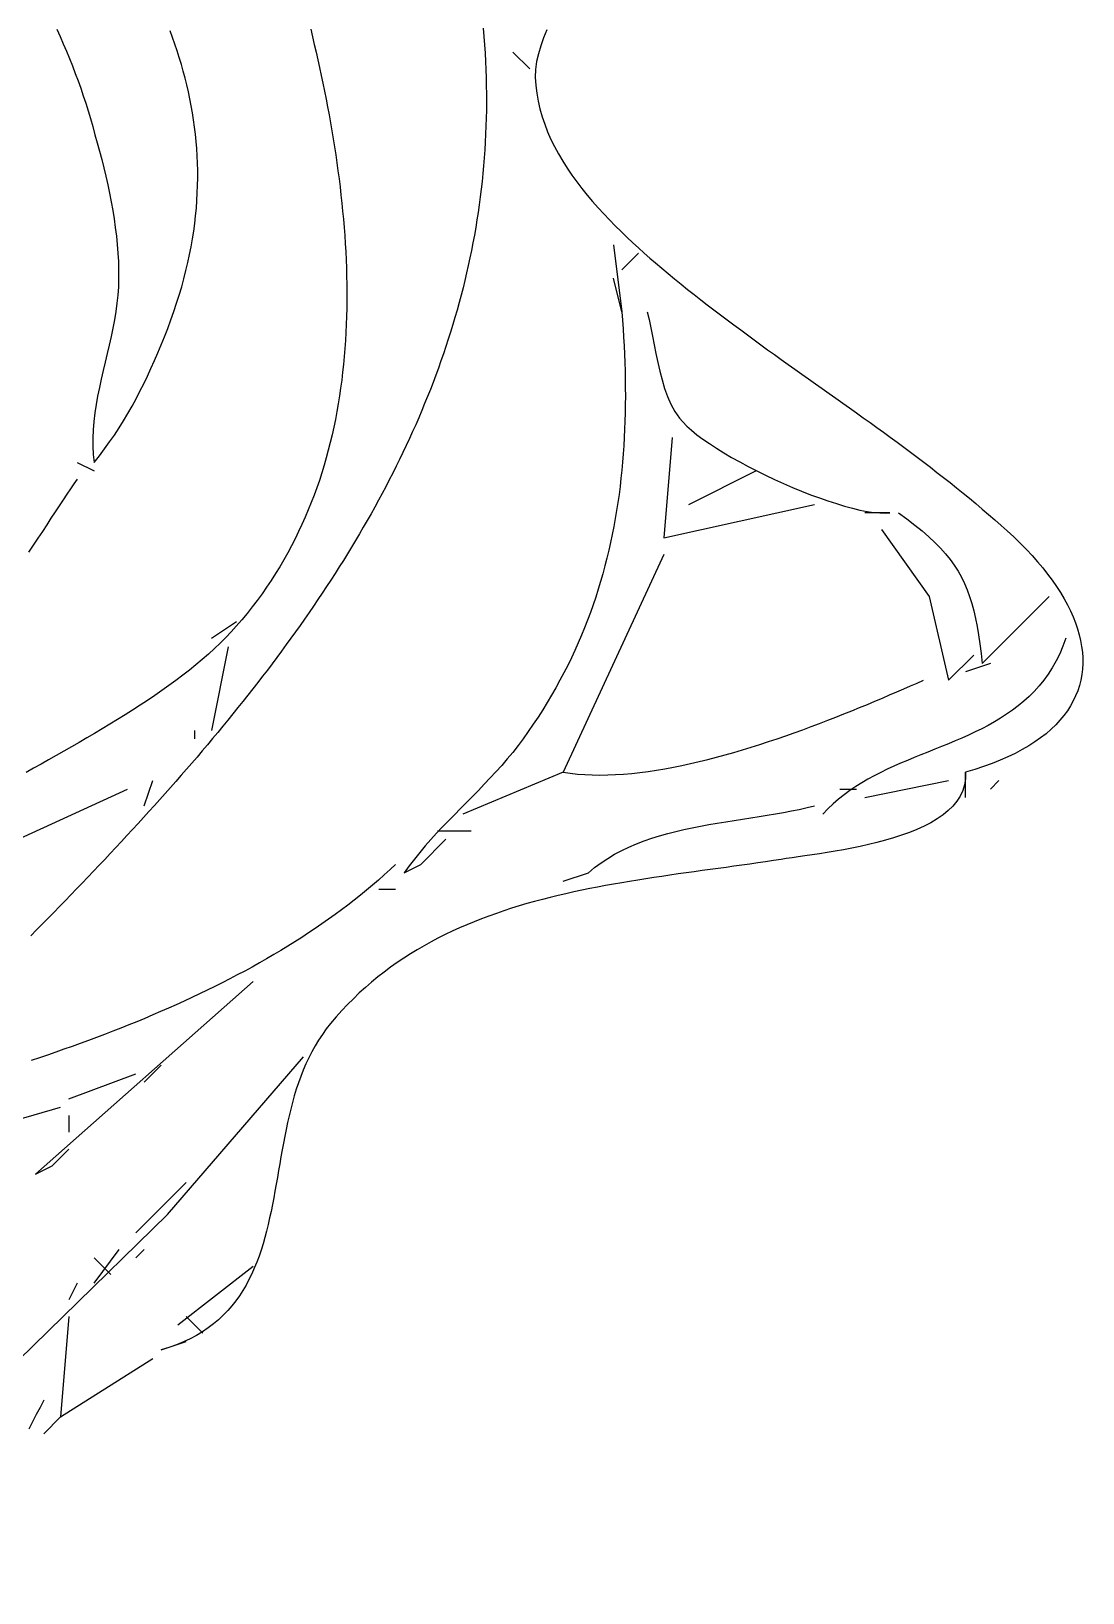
# Model space of a CAD drawing. Header units: millimetres. Extents: x 39 to 722, y 30 to 846.
# Drawn here: x 596 to 721.5, y 73.3 to 259.8 of the extents above; entities that cross this region are included whole.
import ezdxf

# ---------------------------------------------------------------- set-up
doc = ezdxf.new("R2010")
doc.units = ezdxf.units.MM
doc.layers.add('0_0_0', color=3, linetype='Continuous')

msp = doc.modelspace()

# ---------------------------------------------------------------- linework, layer by layer
at = {"layer": '0_0_0'}
for points in [[(629.38, 260.1), (629.6, 259.19), (629.81, 258.27), (630.03, 257.35), (630.23, 256.43), (630.44, 255.5), (630.64, 254.57), (630.83, 253.63), (631.02, 252.7), (631.21, 251.75), (631.39, 250.81), (631.57, 249.86), (631.74, 248.91), (631.9, 247.96), (632.06, 247.01), (632.21, 246.05), (632.36, 245.1), (632.5, 244.14), (632.63, 243.17), (632.76, 242.21), (632.88, 241.25), (632.99, 240.28), (633.1, 239.32), (633.19, 238.35), (633.28, 237.38), (633.36, 236.42), (633.44, 235.45), (633.5, 234.48), (633.56, 233.51), (633.6, 232.55), (633.64, 231.58), (633.67, 230.61), (633.69, 229.65), (633.7, 228.68), (633.69, 227.72), (633.68, 226.75), (633.66, 225.79), (633.63, 224.83), (633.58, 223.87), (633.53, 222.92), (633.46, 221.96), (633.38, 221.01), (633.3, 220.06), (633.19, 219.11), (633.08, 218.17), (632.95, 217.23), (632.82, 216.29), (632.67, 215.35), (632.5, 214.42), (632.32, 213.49), (632.13, 212.56), (631.93, 211.64), (631.71, 210.72), (631.48, 209.81), (631.23, 208.9), (630.97, 208), (630.7, 207.1), (630.41, 206.2), (630.1, 205.31), (629.78, 204.43), (629.44, 203.55), (629.09, 202.67), (628.72, 201.8), (628.34, 200.94), (627.94, 200.08), (627.52, 199.23), (627.09, 198.38), (626.64, 197.55), (626.17, 196.71), (625.69, 195.89), (625.18, 195.07), (624.66, 194.26), (624.12, 193.45), (623.57, 192.66), (622.99, 191.87), (622.4, 191.09), (621.78, 190.31), (621.15, 189.55), (620.5, 188.79), (619.89, 188.11), (619.25, 187.43), (618.58, 186.77), (617.89, 186.11), (617.17, 185.46), (616.43, 184.82), (615.67, 184.18), (614.9, 183.55), (614.1, 182.93), (613.29, 182.31), (612.46, 181.71), (611.62, 181.1), (610.76, 180.51), (609.89, 179.92), (609.01, 179.34), (608.12, 178.76), (607.23, 178.19), (606.32, 177.63), (605.42, 177.07), (604.5, 176.52), (603.58, 175.98), (602.67, 175.44), (601.75, 174.9), (600.83, 174.37), (599.91, 173.85), (599, 173.33), (598.09, 172.82), (597.19, 172.31), (596.29, 171.81), (595.4, 171.31)], [(649.97, 260.2), (650.06, 259.2), (650.13, 258.21), (650.19, 257.23), (650.25, 256.24), (650.29, 255.26), (650.32, 254.29), (650.34, 253.32), (650.36, 252.35), (650.36, 251.38), (650.35, 250.42), (650.33, 249.46), (650.3, 248.5), (650.26, 247.55), (650.22, 246.6), (650.16, 245.66), (650.09, 244.72), (650.02, 243.78), (649.93, 242.84), (649.83, 241.91), (649.73, 240.98), (649.62, 240.06), (649.49, 239.13), (649.36, 238.21), (649.22, 237.3), (649.07, 236.39), (648.91, 235.48), (648.74, 234.57), (648.57, 233.67), (648.38, 232.77), (648.19, 231.87), (647.99, 230.97), (647.78, 230.08), (647.56, 229.19), (647.33, 228.31), (647.09, 227.43), (646.85, 226.55), (646.6, 225.67), (646.34, 224.8), (646.07, 223.92), (645.8, 223.06), (645.51, 222.19), (645.22, 221.33), (644.92, 220.47), (644.62, 219.61), (644.31, 218.76), (643.98, 217.91), (643.66, 217.06), (643.32, 216.21), (642.98, 215.37), (642.63, 214.53), (642.27, 213.69), (641.91, 212.85), (641.54, 212.02), (641.16, 211.19), (640.77, 210.36), (640.38, 209.53), (639.99, 208.71), (639.58, 207.89), (639.17, 207.07), (638.75, 206.26), (638.33, 205.44), (637.9, 204.63), (637.47, 203.82), (637.02, 203.02), (636.58, 202.21), (636.12, 201.41), (635.66, 200.61), (635.2, 199.81), (634.73, 199.02), (634.25, 198.23), (633.77, 197.43), (633.28, 196.65), (632.78, 195.86), (632.29, 195.08), (631.78, 194.29), (631.27, 193.51), (630.76, 192.74), (630.24, 191.96), (629.71, 191.19), (629.18, 190.41), (628.65, 189.64), (628.11, 188.88), (627.57, 188.11), (627.02, 187.35), (626.47, 186.58), (625.91, 185.82), (625.35, 185.06), (624.78, 184.31), (624.21, 183.55), (623.63, 182.8), (623.05, 182.05), (622.47, 181.3), (621.88, 180.55), (621.29, 179.8), (620.7, 179.06), (620.1, 178.32), (619.5, 177.58), (618.89, 176.84), (618.28, 176.1), (617.67, 175.36), (617.05, 174.63), (616.43, 173.89), (615.81, 173.16), (615.19, 172.43), (614.56, 171.7), (613.92, 170.98), (613.29, 170.25), (612.65, 169.53), (612.01, 168.8), (611.37, 168.08), (610.72, 167.36), (610.07, 166.64), (609.42, 165.92), (608.77, 165.21), (608.11, 164.49), (607.45, 163.78), (606.79, 163.07), (606.13, 162.35), (605.46, 161.64), (604.79, 160.93), (604.13, 160.23), (603.45, 159.52), (602.78, 158.81), (602.11, 158.11), (601.43, 157.41), (600.75, 156.7), (600.07, 156), (599.39, 155.3), (598.71, 154.6), (598.03, 153.9), (597.34, 153.2), (596.66, 152.51), (595.97, 151.81)], [(599.06, 260.1), (599.46, 259.23), (599.84, 258.35), (600.22, 257.47), (600.59, 256.58), (600.94, 255.7), (601.28, 254.81), (601.61, 253.92), (601.93, 253.03), (602.24, 252.14), (602.53, 251.24), (602.8, 250.34), (603.08, 249.41), (603.36, 248.45), (603.63, 247.49), (603.91, 246.51), (604.17, 245.53), (604.43, 244.54), (604.68, 243.53), (604.92, 242.53), (605.15, 241.51), (605.37, 240.5), (605.57, 239.48), (605.75, 238.45), (605.92, 237.43), (606.06, 236.4), (606.19, 235.38), (606.29, 234.36), (606.37, 233.34), (606.43, 232.33), (606.45, 231.32), (606.45, 230.32), (606.42, 229.33), (606.35, 228.34), (606.25, 227.36), (606.11, 226.37), (605.95, 225.37), (605.76, 224.37), (605.55, 223.37), (605.32, 222.35), (605.09, 221.34), (604.85, 220.33), (604.61, 219.31), (604.38, 218.29), (604.16, 217.28), (603.95, 216.26), (603.77, 215.25), (603.61, 214.25), (603.49, 213.25), (603.4, 212.25), (603.36, 211.26), (603.36, 210.28), (603.41, 209.31), (603.52, 208.34), (604.17, 209.15), (604.78, 209.96), (605.38, 210.79), (605.95, 211.62), (606.51, 212.47), (607.04, 213.32), (607.55, 214.19), (608.05, 215.07), (608.53, 215.95), (609, 216.85), (609.45, 217.75), (609.89, 218.66), (610.31, 219.58), (610.73, 220.51), (611.13, 221.45), (611.53, 222.39), (611.92, 223.34), (612.32, 224.36), (612.7, 225.36), (613.05, 226.36), (613.38, 227.35), (613.69, 228.34), (613.98, 229.31), (614.24, 230.29), (614.49, 231.25), (614.71, 232.21), (614.92, 233.16), (615.1, 234.1), (615.27, 235.04), (615.41, 235.97), (615.53, 236.89), (615.64, 237.81), (615.73, 238.72), (615.79, 239.63), (615.84, 240.53), (615.87, 241.43), (615.89, 242.32), (615.89, 243.2), (615.86, 244.08), (615.83, 244.95), (615.77, 245.82), (615.7, 246.69), (615.62, 247.54), (615.51, 248.4), (615.4, 249.25), (615.26, 250.09), (615.12, 250.93), (614.95, 251.77), (614.78, 252.6), (614.59, 253.43), (614.38, 254.25), (614.17, 255.07), (613.94, 255.88), (613.69, 256.7), (613.44, 257.5), (613.17, 258.31), (612.89, 259.11), (612.6, 259.91)], [(657.58, 260.03), (657.18, 259.07), (656.84, 258.11), (656.55, 257.16), (656.34, 256.21), (656.22, 255.27), (656.19, 254.34), (656.24, 253.38), (656.35, 252.43), (656.52, 251.49), (656.73, 250.56), (657, 249.64), (657.31, 248.73), (657.66, 247.82), (658.06, 246.93), (658.49, 246.06), (658.96, 245.19), (659.46, 244.34), (659.99, 243.5), (660.55, 242.67), (661.14, 241.86), (661.75, 241.06), (662.38, 240.27), (663.02, 239.51), (663.68, 238.75), (664.35, 238.02), (665.04, 237.3), (665.72, 236.59), (666.42, 235.91), (667.11, 235.24), (667.81, 234.59), (668.5, 233.96), (669.19, 233.34), (669.86, 232.75), (670.53, 232.18), (671.29, 231.53), (672.05, 230.9), (672.82, 230.26), (673.59, 229.64), (674.37, 229.01), (675.15, 228.39), (675.93, 227.78), (676.72, 227.17), (677.51, 226.56), (678.3, 225.96), (679.1, 225.36), (679.9, 224.76), (680.7, 224.17), (681.5, 223.57), (682.31, 222.98), (683.12, 222.4), (683.92, 221.81), (684.74, 221.23), (685.55, 220.64), (686.36, 220.06), (687.18, 219.48), (687.99, 218.9), (688.81, 218.33), (689.62, 217.75), (690.44, 217.17), (691.25, 216.59), (692.07, 216.01), (692.88, 215.43), (693.7, 214.85), (694.51, 214.27), (695.32, 213.69), (696.14, 213.11), (696.94, 212.53), (697.75, 211.94), (698.56, 211.35), (699.36, 210.76), (700.16, 210.17), (700.96, 209.57), (701.76, 208.97), (702.55, 208.37), (703.34, 207.77), (704.13, 207.16), (704.92, 206.55), (705.7, 205.93), (706.47, 205.31), (707.24, 204.69), (708.01, 204.06), (708.78, 203.42), (709.54, 202.78), (710.29, 202.14), (711.04, 201.49), (711.78, 200.83), (712.52, 200.17), (713.31, 199.44), (714.07, 198.7), (714.8, 197.96), (715.49, 197.23), (716.14, 196.49), (716.76, 195.75), (717.34, 195.01), (717.88, 194.27), (718.39, 193.54), (718.86, 192.8), (719.3, 192.07), (719.7, 191.34), (720.05, 190.62), (720.38, 189.9), (720.66, 189.18), (720.9, 188.47), (721.11, 187.76), (721.27, 187.06), (721.4, 186.36), (721.48, 185.68), (721.53, 184.99), (721.53, 184.32), (721.49, 183.65), (721.41, 183), (721.29, 182.35), (721.13, 181.71), (720.93, 181.08), (720.68, 180.46), (720.39, 179.86), (720.06, 179.26), (719.69, 178.68), (719.27, 178.11), (718.8, 177.55), (718.3, 177), (717.74, 176.47), (717.15, 175.95), (716.5, 175.45), (715.82, 174.96), (715.08, 174.49), (714.3, 174.04), (713.48, 173.6), (712.6, 173.18), (711.68, 172.77), (710.71, 172.39), (709.7, 172.02), (708.64, 171.67), (707.52, 171.34), (707.53, 170.57), (707.43, 169.84), (707.22, 169.15), (706.91, 168.5), (706.52, 167.88), (706.04, 167.3), (705.48, 166.76), (704.85, 166.25), (704.15, 165.77), (703.4, 165.32), (702.59, 164.9), (701.73, 164.51), (700.84, 164.15), (699.91, 163.82), (698.95, 163.51), (697.97, 163.22), (696.97, 162.95), (695.97, 162.71), (694.96, 162.48), (693.96, 162.28), (692.97, 162.09), (691.99, 161.91), (691.04, 161.75), (690.11, 161.61), (689.22, 161.47), (688.37, 161.35), (687.57, 161.23), (686.83, 161.13), (686.14, 161.03), (685.52, 160.93), (684.6, 160.79), (683.67, 160.65), (682.73, 160.51), (681.79, 160.38), (680.85, 160.24), (679.9, 160.11), (678.95, 159.98), (678, 159.85), (677.05, 159.72), (676.09, 159.59), (675.14, 159.46), (674.18, 159.32), (673.22, 159.19), (672.26, 159.05), (671.3, 158.91), (670.34, 158.77), (669.37, 158.62), (668.41, 158.47), (667.45, 158.31), (666.5, 158.15), (665.54, 157.99), (664.58, 157.81), (663.63, 157.63), (662.68, 157.45), (661.73, 157.25), (660.78, 157.05), (659.84, 156.84), (658.9, 156.62), (657.96, 156.39), (657.03, 156.16), (656.1, 155.91), (655.18, 155.65), (654.26, 155.38), (653.35, 155.1), (652.44, 154.8), (651.54, 154.49), (650.65, 154.17), (649.76, 153.84), (648.87, 153.49), (648, 153.13), (647.13, 152.75), (646.27, 152.36), (645.42, 151.95), (644.57, 151.53), (643.74, 151.08), (642.91, 150.63), (642.09, 150.15), (641.28, 149.65), (640.48, 149.14), (639.69, 148.61), (638.91, 148.05), (638.14, 147.48), (637.39, 146.89), (636.64, 146.27), (635.91, 145.64), (635.18, 144.98), (634.47, 144.3), (633.77, 143.59), (633.09, 142.87), (632.41, 142.12), (631.75, 141.34), (631.24, 140.7), (630.77, 140.04), (630.32, 139.36), (629.9, 138.67), (629.51, 137.97), (629.14, 137.25), (628.8, 136.52), (628.49, 135.77), (628.19, 135.02), (627.92, 134.25), (627.66, 133.48), (627.42, 132.69), (627.2, 131.9), (626.99, 131.11), (626.8, 130.3), (626.61, 129.5), (626.44, 128.68), (626.28, 127.87), (626.12, 127.05), (625.97, 126.23), (625.82, 125.41), (625.68, 124.58), (625.54, 123.76), (625.4, 122.94), (625.26, 122.13), (625.11, 121.31), (624.96, 120.5), (624.81, 119.7), (624.65, 118.9), (624.48, 118.11), (624.3, 117.33), (624.11, 116.55), (623.91, 115.78), (623.69, 115.03), (623.46, 114.28), (623.21, 113.55), (622.94, 112.83), (622.65, 112.12), (622.35, 111.43), (622.01, 110.75), (621.66, 110.08), (621.28, 109.44), (620.87, 108.81), (620.43, 108.2), (619.97, 107.61), (619.47, 107.04), (618.94, 106.49), (618.38, 105.96), (617.78, 105.46), (617.14, 104.98), (616.46, 104.52), (615.75, 104.09), (614.99, 103.69), (614.19, 103.31), (613.35, 102.96), (612.46, 102.64), (611.52, 102.34), (614.52, 103.34)], [(653.52, 257.34), (655.52, 255.34)], [(665.52, 234.34), (666.52, 226.34), (665.52, 230.34)], [(668.52, 233.34), (666.52, 231.34)], [(666.52, 226.34), (666.6, 225.32), (666.67, 224.31), (666.73, 223.29), (666.79, 222.28), (666.83, 221.27), (666.87, 220.26), (666.9, 219.26), (666.92, 218.26), (666.93, 217.26), (666.94, 216.26), (666.93, 215.27), (666.91, 214.28), (666.89, 213.29), (666.85, 212.3), (666.8, 211.32), (666.75, 210.34), (666.68, 209.36), (666.6, 208.39), (666.51, 207.42), (666.41, 206.45), (666.3, 205.48), (666.18, 204.52), (666.04, 203.56), (665.89, 202.6), (665.73, 201.65), (665.56, 200.7), (665.37, 199.75), (665.18, 198.8), (664.96, 197.86), (664.74, 196.92), (664.5, 195.98), (664.25, 195.05), (663.98, 194.12), (663.7, 193.2), (663.4, 192.27), (663.09, 191.35), (662.77, 190.43), (662.43, 189.52), (662.07, 188.61), (661.7, 187.7), (661.31, 186.8), (660.91, 185.9), (660.49, 185), (660.05, 184.1), (659.6, 183.21), (659.13, 182.32), (658.64, 181.44), (658.14, 180.56), (657.62, 179.68), (657.08, 178.81), (656.52, 177.94), (655.95, 177.07), (655.35, 176.2), (654.74, 175.34), (654.13, 174.52), (653.49, 173.72), (652.84, 172.94), (652.18, 172.16), (651.49, 171.41), (650.8, 170.66), (650.1, 169.92), (649.39, 169.18), (648.68, 168.45), (647.96, 167.73), (647.24, 167), (646.53, 166.27), (645.82, 165.54), (645.11, 164.81), (644.41, 164.06), (643.73, 163.31), (643.05, 162.55), (642.39, 161.77), (641.75, 160.98), (641.13, 160.17), (640.52, 159.34), (642.52, 160.34)], [(669.52, 226.34), (669.76, 225.42), (669.98, 224.44), (670.19, 223.43), (670.39, 222.39), (670.59, 221.34), (670.81, 220.28), (671.05, 219.23), (671.31, 218.19), (671.62, 217.18), (671.97, 216.22), (672.38, 215.29), (672.84, 214.44), (673.38, 213.65), (673.78, 213.18), (674.27, 212.68), (674.84, 212.18), (675.48, 211.66), (676.19, 211.13), (676.97, 210.59), (677.8, 210.04), (678.69, 209.49), (679.62, 208.95), (680.59, 208.4), (681.59, 207.86), (682.62, 207.34), (683.67, 206.82), (684.73, 206.31), (685.81, 205.83), (686.89, 205.36), (687.97, 204.91), (689.04, 204.49), (690.09, 204.1), (691.12, 203.74), (692.13, 203.42), (693.11, 203.12), (694.04, 202.87), (694.93, 202.66), (695.78, 202.5), (696.56, 202.38), (697.29, 202.32), (697.94, 202.3), (698.52, 202.34), (695.52, 202.34)], [(672.52, 211.34), (671.52, 199.34), (689.52, 203.34)], [(601.52, 208.34), (603.52, 207.34)], [(674.52, 203.34), (682.52, 207.34)], [(601.52, 206.34), (601.12, 205.78), (600.7, 205.18), (600.27, 204.54), (599.82, 203.87), (599.35, 203.17), (598.87, 202.44), (598.38, 201.68), (597.87, 200.91), (597.35, 200.11), (596.81, 199.3), (596.27, 198.47), (595.71, 197.63)], [(699.52, 202.34), (700.54, 201.6), (701.48, 200.87), (702.35, 200.16), (703.14, 199.47), (703.87, 198.79), (704.54, 198.11), (705.15, 197.43), (705.7, 196.75), (706.2, 196.06), (706.65, 195.36), (707.06, 194.64), (707.42, 193.9), (707.74, 193.13), (708.03, 192.34), (708.29, 191.51), (708.52, 190.64), (708.73, 189.72), (708.92, 188.76), (709.08, 187.75), (709.24, 186.68), (709.39, 185.54), (709.52, 184.34), (717.52, 192.34)], [(697.52, 200.34), (703.21, 192.34), (705.52, 182.34), (708.52, 185.34)], [(671.52, 197.34), (659.52, 171.34), (660.36, 171.22), (661.22, 171.13), (662.1, 171.06), (662.99, 171.02), (663.9, 171.01), (664.83, 171.02), (665.77, 171.06), (666.72, 171.12), (667.69, 171.21), (668.66, 171.32), (669.65, 171.45), (670.65, 171.6), (671.65, 171.76), (672.67, 171.95), (673.69, 172.16), (674.71, 172.38), (675.74, 172.62), (676.78, 172.87), (677.81, 173.14), (678.85, 173.42), (679.89, 173.72), (680.93, 174.02), (681.97, 174.34), (683, 174.67), (684.03, 175), (685.06, 175.35), (686.09, 175.7), (687.1, 176.06), (688.11, 176.42), (689.12, 176.79), (690.11, 177.17), (691.09, 177.55), (692.06, 177.92), (693.02, 178.31), (693.97, 178.69), (694.9, 179.07), (695.82, 179.45), (696.73, 179.83), (697.61, 180.2), (698.48, 180.57), (699.33, 180.94), (700.16, 181.3), (700.97, 181.66), (701.76, 182), (702.52, 182.34)], [(617.52, 187.34), (620.52, 189.34)], [(719.52, 187.34), (719.17, 186.39), (718.78, 185.48), (718.35, 184.63), (717.89, 183.82), (717.4, 183.05), (716.87, 182.33), (716.31, 181.65), (715.73, 181), (715.12, 180.39), (714.48, 179.82), (713.83, 179.27), (713.14, 178.76), (712.44, 178.27), (711.72, 177.8), (710.99, 177.36), (710.24, 176.94), (709.47, 176.54), (708.69, 176.16), (707.9, 175.79), (707.11, 175.43), (706.3, 175.08), (705.49, 174.74), (704.68, 174.41), (703.86, 174.08), (703.04, 173.75), (702.22, 173.42), (701.41, 173.09), (700.6, 172.76), (699.79, 172.41), (698.99, 172.06), (698.2, 171.7), (697.42, 171.32), (696.65, 170.93), (695.89, 170.52), (695.15, 170.09), (694.43, 169.63), (693.72, 169.16), (693.04, 168.66), (692.37, 168.13), (691.73, 167.57), (691.12, 166.97), (690.52, 166.34)], [(619.52, 186.34), (617.52, 176.34)], [(710.52, 184.34), (707.52, 183.34)], [(615.52, 176.34), (615.52, 175.34)], [(609.52, 167.34), (610.52, 170.34)], [(659.52, 171.34), (647.52, 166.34)], [(695.52, 168.34), (705.52, 170.34)], [(707.52, 168.34), (707.52, 171.34)], [(711.52, 170.34), (710.52, 169.34)], [(559.52, 147.34), (607.52, 169.34)], [(692.52, 169.34), (694.52, 169.34)], [(662.52, 159.34), (663.26, 159.96), (664.03, 160.53), (664.83, 161.06), (665.65, 161.55), (666.5, 162), (667.37, 162.41), (668.26, 162.79), (669.17, 163.14), (670.09, 163.46), (671.03, 163.76), (671.99, 164.03), (672.96, 164.27), (673.93, 164.5), (674.92, 164.71), (675.91, 164.91), (676.91, 165.09), (677.91, 165.27), (678.91, 165.43), (679.91, 165.59), (680.91, 165.74), (681.91, 165.9), (682.9, 166.05), (683.88, 166.21), (684.85, 166.37), (685.82, 166.54), (686.77, 166.72), (687.7, 166.91), (688.62, 167.12), (689.52, 167.34)], [(644.52, 164.34), (648.52, 164.34)], [(645.52, 163.34), (642.52, 160.34)], [(639.52, 160.34), (638.85, 159.71), (638.16, 159.08), (637.47, 158.47), (636.76, 157.85), (636.04, 157.25), (635.31, 156.65), (634.57, 156.07), (633.82, 155.48), (633.06, 154.91), (632.29, 154.34), (631.51, 153.78), (630.72, 153.23), (629.93, 152.69), (629.12, 152.15), (628.31, 151.62), (627.48, 151.09), (626.65, 150.57), (625.81, 150.06), (624.96, 149.56), (624.11, 149.06), (623.25, 148.57), (622.38, 148.08), (621.5, 147.6), (620.62, 147.13), (619.73, 146.67), (618.83, 146.21), (617.93, 145.75), (617.02, 145.31), (616.11, 144.87), (615.19, 144.43), (614.26, 144), (613.33, 143.58), (612.4, 143.16), (611.46, 142.75), (610.52, 142.35), (609.57, 141.95), (608.62, 141.55), (607.67, 141.16), (606.71, 140.78), (605.75, 140.4), (604.78, 140.03), (603.82, 139.67), (602.85, 139.3), (601.88, 138.95), (600.9, 138.6), (599.92, 138.25), (598.95, 137.91), (597.97, 137.57), (596.99, 137.24), (596, 136.92)], [(659.52, 158.34), (662.52, 159.34)], [(639.52, 157.34), (637.52, 157.34)], [(622.52, 146.34), (596.52, 123.34), (598.52, 124.34)], [(576.52, 92.34), (571.52, 73.34), (553.52, 93.34), (581.52, 93.34), (579.52, 75.34), (587.34, 94.17), (612.27, 118.52), (628.52, 137.34)], [(609.52, 134.34), (611.52, 136.34)], [(600.52, 132.34), (608.52, 135.34)], [(528.52, 114.34), (521.52, 110.34), (541.52, 114.46), (599.52, 131.34)], [(600.52, 130.34), (600.52, 128.34)], [(600.52, 126.34), (598.52, 124.34)], [(611.52, 119.34), (614.52, 122.34)], [(611.52, 119.34), (608.52, 116.34)], [(603.52, 110.34), (606.52, 114.34)], [(609.52, 114.34), (608.52, 113.34)], [(603.52, 113.34), (605.52, 111.34)], [(613.52, 105.34), (622.52, 112.34)], [(601.52, 110.34), (600.52, 108.34)], [(600.52, 106.34), (599.52, 94.34), (610.52, 101.34)], [(614.52, 106.34), (616.52, 104.34)], [(597.52, 96.34), (597.07, 95.49), (596.62, 94.63), (596.17, 93.77), (595.73, 92.9)], [(599.52, 94.34), (597.52, 92.34)]]:
    msp.add_lwpolyline(points, dxfattribs=at)

doc.saveas('drawing.dxf')
